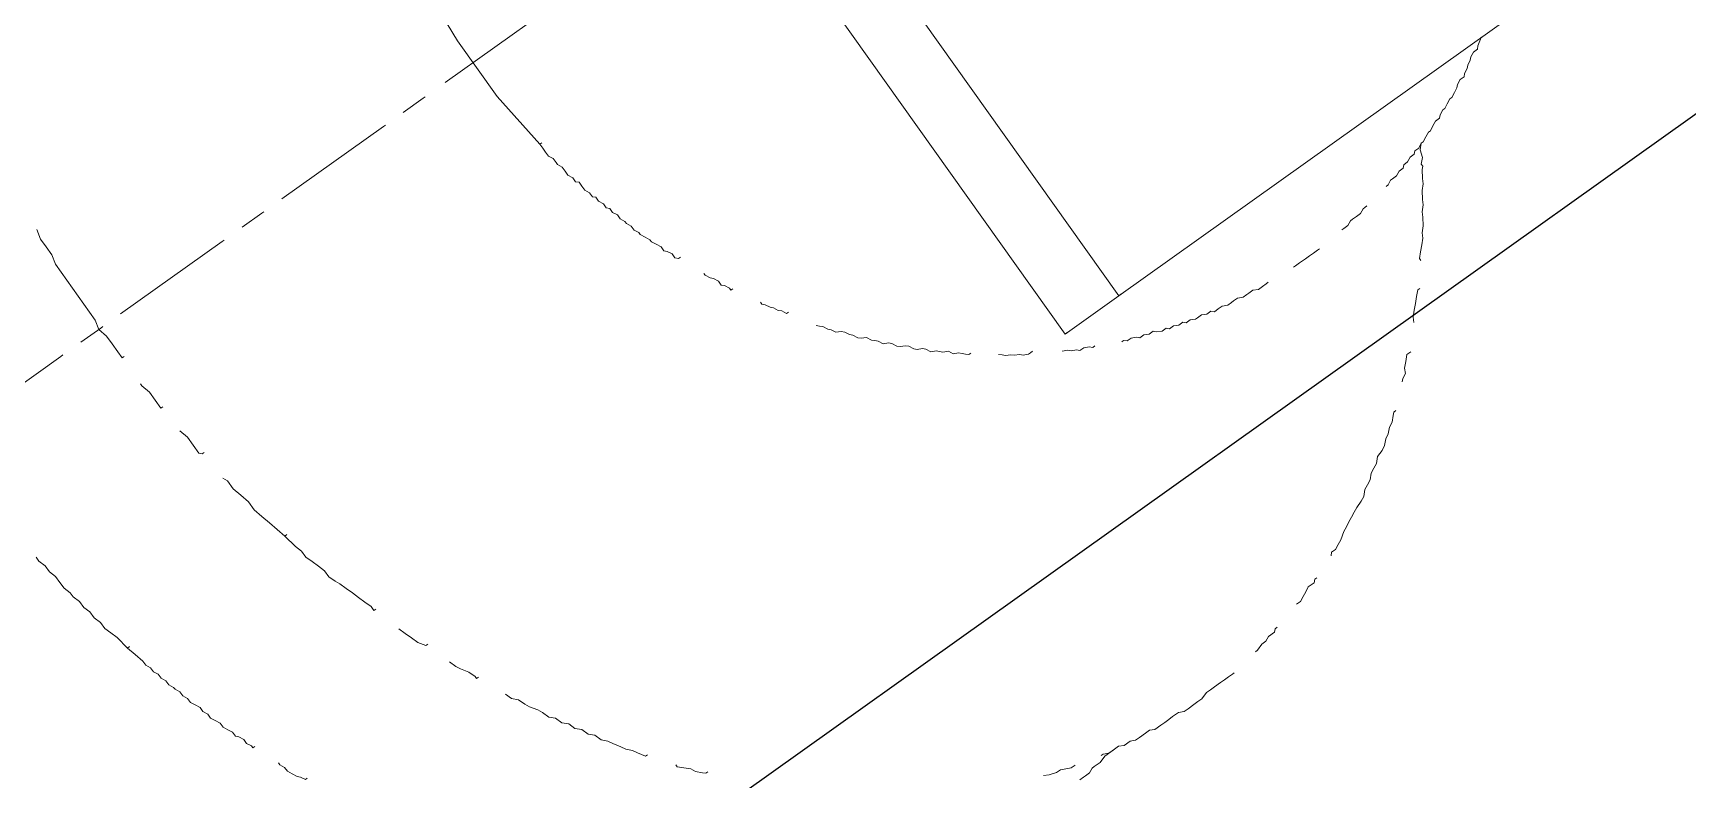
# Model space of a CAD drawing. Header units: feet. Extents: x 2321988 to 2329858, y 6722724 to 6730499.
# Drawn here: x 2326066.862 to 2326067.412, y 6726848.639 to 6726848.887 of the extents above; entities that cross this region are included whole.
import ezdxf

# ---------------------------------------------------------------- set-up
doc = ezdxf.new("R2010")
doc.units = ezdxf.units.FT
doc.header["$MEASUREMENT"] = 0
doc.layers.add('C-BESS-EQUIPMENT', color=255, linetype='Continuous')

# ---------------------------------------------------------------- blocks, each defined once
blk = doc.blocks.new('*U57')
blk.add_wipeout([(464, -67.5), (464, 67.5), (472, 67.5), (472, -67.5)]).dxf.layer = 'C-BESS-EQUIPMENT'
blk = doc.blocks.new('Midpoint Site Plan$0$A$C71e53a02')
at = {"lineweight": 9}
for points in [[(15.0069, 2.2462), (14.9971, 2.2462), (14.734, 2.2462), (14.734, -2.2559), (14.7438, -2.2559)], [(21.8184, 2.2462), (21.8087, 2.2462), (14.9971, 2.2462), (14.9971, -2.2559), (15.0069, -2.2559), (14.9971, -2.2559), (14.734, -2.2559)], [(11.6352, 0.4629), (11.6254, 0.4239), (11.6254, 0.3849), (11.6254, 0.3459), (11.6157, 0.307), (11.6157, 0.268), (11.6157, 0.229), (11.6157, 0.19), (11.6157, 0.151), (11.6157, 0.1121), (11.6157, 0.0731), (11.6157, 0.0341), (11.606, -0.0049), (11.6157, -0.0439), (11.6157, -0.0828), (11.6157, -0.1218), (11.6157, -0.151), (11.6254, -0.151)], [(13.4575, 0.3557), (13.438, 0.1023), (13.438, -0.1705), (13.4672, -0.4239), (13.4672, -0.4434), (13.4672, -0.4629), (13.4672, -0.4824), (13.4769, -0.5019), (13.4769, -0.5213), (13.4769, -0.5311), (13.4867, -0.5506), (13.4867, -0.5701), (13.4867, -0.5896), (13.4964, -0.609), (13.4964, -0.6285), (13.5062, -0.6383), (13.5062, -0.6578), (13.5062, -0.6773), (13.5159, -0.6967), (13.5159, -0.7162), (13.5257, -0.726), (13.5257, -0.7455), (13.5354, -0.765), (13.5354, -0.7844), (13.5452, -0.7942), (13.5452, -0.8137), (13.5549, -0.8332), (13.5549, -0.8527), (13.5646, -0.8722), (13.5646, -0.8819), (13.5744, -0.9014), (13.5744, -0.9209), (13.5841, -0.9404), (13.5841, -0.9501), (13.5939, -0.9696), (13.6036, -0.9891), (13.6036, -0.9988), (13.6134, -1.0183), (13.6231, -1.0378), (13.6231, -1.0573), (13.6329, -1.067), (13.6426, -1.0865), (13.6426, -1.106), (13.6523, -1.1158), (13.6621, -1.1158)], [(11.6157, -0.2777), (11.6157, -0.2875), (11.6254, -0.3264), (11.6254, -0.3654), (11.6254, -0.4044), (11.6352, -0.4044)], [(13.4672, -0.4239), (13.4769, -0.4239)], [(11.6352, -0.5213), (11.6449, -0.5603), (11.6449, -0.5993), (11.6449, -0.6383), (11.6547, -0.648), (11.6644, -0.648)], [(10.8751, -0.5993), (10.8751, -0.6188), (10.8848, -0.648), (10.8848, -0.6773), (10.8946, -0.7065), (10.8946, -0.7357), (10.8946, -0.765), (10.9043, -0.7942), (10.9043, -0.8137), (10.9141, -0.8429), (10.9141, -0.8722), (10.9238, -0.9014), (10.9238, -0.9306), (10.9336, -0.9599), (10.9336, -0.9891), (10.9433, -1.0183), (10.9531, -1.0476), (10.9628, -1.106), (10.9726, -1.145), (10.9823, -1.184), (10.9823, -1.2035), (10.992, -1.223), (10.992, -1.2425), (11.0018, -1.2619), (11.0018, -1.2814), (11.0115, -1.3009), (11.0115, -1.3204), (11.0213, -1.3399), (11.0213, -1.3496), (11.031, -1.3691), (11.031, -1.3886), (11.0408, -1.4081), (11.0408, -1.4276), (11.0505, -1.4471), (11.0603, -1.4666), (11.0603, -1.4861), (11.07, -1.5056), (11.07, -1.525), (11.0797, -1.5445), (11.0895, -1.564), (11.0895, -1.5835), (11.0992, -1.603), (11.109, -1.6225), (11.109, -1.642), (11.1187, -1.6517), (11.1285, -1.6712), (11.1285, -1.6907), (11.1382, -1.7102), (11.1382, -1.7199), (11.148, -1.7199)], [(11.6644, -0.7747), (11.6742, -0.7942), (11.6742, -0.8332), (11.6839, -0.8722), (11.6937, -0.9111), (11.6937, -0.9501), (11.7034, -0.9891), (11.7131, -1.0281), (11.7229, -1.067), (11.7326, -1.106), (11.7424, -1.1645), (11.7521, -1.1937), (11.7521, -1.223), (11.7619, -1.2522), (11.7716, -1.2814), (11.7814, -1.3107), (11.7814, -1.3399), (11.7911, -1.3691), (11.8009, -1.3886), (11.8106, -1.4179), (11.8203, -1.4471), (11.8301, -1.4763), (11.8398, -1.5056), (11.8496, -1.5348), (11.8496, -1.5543), (11.8593, -1.5543)], [(10.9628, -1.106), (10.9726, -1.106)], [(11.7326, -1.106), (11.7424, -1.106)], [(13.7011, -1.223), (13.7011, -1.2327), (13.7108, -1.2522), (13.7206, -1.2619), (13.7303, -1.2814), (13.7303, -1.3009), (13.74, -1.3107), (13.7498, -1.3302), (13.7498, -1.3399), (13.7595, -1.3399)], [(13.818, -1.4471), (13.818, -1.4568), (13.8278, -1.4666), (13.8375, -1.4861), (13.8472, -1.4958), (13.857, -1.5153), (13.8667, -1.525), (13.8765, -1.5445), (13.8862, -1.5445)], [(13.8765, -1.5445), (13.8765, -1.5445)], [(11.8886, -1.6712), (11.8886, -1.6712)], [(11.8886, -1.6712), (11.8983, -1.7005), (11.908, -1.7297), (11.9178, -1.7589), (11.9373, -1.7882), (11.947, -1.7882)], [(13.9447, -1.6517), (13.9544, -1.6615), (13.9642, -1.6712), (13.9739, -1.6907), (13.9837, -1.7005), (13.9934, -1.7199), (14.0129, -1.7297), (14.0226, -1.7394), (14.0324, -1.7589), (14.0421, -1.7687), (14.0519, -1.7882), (14.0616, -1.7979), (14.0811, -1.8076), (14.0909, -1.8271), (14.1006, -1.8369), (14.1103, -1.8466), (14.1201, -1.8661), (14.1396, -1.8759), (14.1493, -1.8856), (14.1591, -1.9051), (14.1688, -1.9148), (14.1883, -1.9246), (14.1981, -1.9343), (14.2078, -1.9538), (14.2175, -1.9636), (14.237, -1.9733), (14.2468, -1.983), (14.2565, -2.0025), (14.276, -2.0123), (14.2858, -2.022), (14.2955, -2.0318), (14.315, -2.0415), (14.3247, -2.061), (14.3442, -2.0708), (14.354, -2.0805), (14.3637, -2.0902), (14.3735, -2.1), (14.3832, -2.1)], [(11.1869, -1.8271), (11.1869, -1.8369), (11.1967, -1.8564), (11.1967, -1.8759), (11.2064, -1.8953), (11.2162, -1.9148), (11.2259, -1.9246), (11.2357, -1.9441), (11.2454, -1.9441)], [(11.9763, -1.8953), (11.986, -1.9246), (11.9957, -1.9441), (12.0152, -1.9733), (12.025, -2.0025), (12.025, -2.0123), (12.0347, -2.0123)], [(12.0834, -2.1292), (12.0834, -2.1292)], [(12.0834, -2.1292), (12.0932, -2.1585), (12.1127, -2.1779), (12.1224, -2.2072), (12.1322, -2.2267), (12.1517, -2.2559), (12.1614, -2.2754), (12.1712, -2.3046), (12.1906, -2.3241), (12.2004, -2.3533), (12.2199, -2.3728), (12.2296, -2.4021), (12.2491, -2.4216), (12.2589, -2.4508), (12.2783, -2.4703), (12.2881, -2.4995), (12.3076, -2.519), (12.3173, -2.5385), (12.3368, -2.5677), (12.3466, -2.5872), (12.366, -2.6067), (12.3758, -2.6262), (12.3953, -2.6554), (12.405, -2.6554)], [(14.4709, -2.1682), (14.4806, -2.1779), (14.4904, -2.1877), (14.5099, -2.1974), (14.5196, -2.2072), (14.5391, -2.2169), (14.5489, -2.2267), (14.5684, -2.2364), (14.5781, -2.2364), (14.5878, -2.2364)], [(14.6853, -2.3046), (14.6853, -2.3046)], [(14.6853, -2.3046), (14.7048, -2.3144), (14.7145, -2.3241), (14.734, -2.3339), (14.7438, -2.3436), (14.7632, -2.3436), (14.7827, -2.3533), (14.7925, -2.3631), (14.8022, -2.3631)], [(14.9971, -2.2559), (21.8087, -2.2559), (21.8184, -2.2559)], [(16.1178, -2.519), (16.1275, -2.519), (16.147, -2.5093), (16.1567, -2.5093), (16.1762, -2.5093), (16.1957, -2.4995), (16.2152, -2.4995), (16.225, -2.4898), (16.2444, -2.4898), (16.2639, -2.48), (16.2834, -2.48), (16.2932, -2.4703), (16.3127, -2.4703), (16.3321, -2.4605), (16.3419, -2.4605), (16.3614, -2.4508), (16.3809, -2.4411), (16.3906, -2.4411), (16.4101, -2.4313), (16.4296, -2.4216), (16.4491, -2.4216), (16.4588, -2.4118), (16.4783, -2.4021), (16.4881, -2.4021), (16.5075, -2.3923), (16.527, -2.3826), (16.5368, -2.3826), (16.5563, -2.3728), (16.5758, -2.3631), (16.5855, -2.3533), (16.605, -2.3436), (16.6245, -2.3436), (16.6342, -2.3339), (16.6537, -2.3241), (16.6635, -2.3144), (16.683, -2.3046), (16.6927, -2.2949), (16.7122, -2.2851), (16.7317, -2.2851), (16.7414, -2.2754), (16.7707, -2.2559), (16.7804, -2.2559)], [(14.8997, -2.4118), (14.9094, -2.4118), (14.9192, -2.4216), (14.9386, -2.4216), (14.9581, -2.4313), (14.9679, -2.4411), (14.9874, -2.4411), (15.0069, -2.4508), (15.0264, -2.4508), (15.0361, -2.4605), (15.0556, -2.4703), (15.0751, -2.4703), (15.0848, -2.48), (15.1043, -2.48), (15.1238, -2.4898), (15.1433, -2.4898), (15.153, -2.4995), (15.1725, -2.4995), (15.192, -2.5093), (15.2018, -2.5093), (15.2212, -2.5093), (15.2407, -2.519), (15.2602, -2.519), (15.27, -2.5288), (15.2895, -2.5288), (15.3089, -2.5288), (15.3284, -2.5385), (15.3479, -2.5385), (15.3577, -2.5385), (15.3772, -2.5385), (15.3967, -2.5482), (15.4161, -2.5482), (15.4259, -2.5482), (15.4454, -2.5482), (15.4649, -2.558), (15.4844, -2.558), (15.5038, -2.558), (15.5136, -2.558)], [(16.0593, -2.8406), (16.0593, -2.8308), (16.0788, -2.8114), (16.0983, -2.7919), (16.1178, -2.7724), (16.1275, -2.7529), (16.147, -2.7334), (16.1665, -2.7042), (16.1762, -2.6847), (16.1957, -2.6652), (16.2055, -2.6457), (16.225, -2.6165), (16.2444, -2.597), (16.2542, -2.5775), (16.2737, -2.5482), (16.2834, -2.5385), (16.2834, -2.5288), (16.2932, -2.519), (16.3029, -2.5093), (16.3127, -2.48), (16.3321, -2.4605), (16.3419, -2.4605)], [(15.5038, -2.558), (15.5038, -2.558)], [(15.6305, -2.5677), (15.6403, -2.5677), (15.6598, -2.5677), (15.6792, -2.5677), (15.689, -2.5677), (15.7085, -2.5677), (15.728, -2.5677), (15.7475, -2.5677), (15.7572, -2.5677)], [(15.7475, -2.5677), (15.7475, -2.5677)], [(15.8741, -2.558), (15.8839, -2.558), (15.9034, -2.558), (15.9229, -2.5482), (15.9326, -2.5482), (15.9521, -2.5482), (15.9716, -2.5482), (15.9911, -2.5385), (16.0008, -2.5385), (16.0106, -2.5385)], [(12.3953, -2.6554), (12.3953, -2.6554)], [(12.4732, -2.7529), (12.4732, -2.7626), (12.4927, -2.7821), (12.5122, -2.8016), (12.522, -2.8211), (12.5414, -2.8406), (12.5512, -2.8503), (12.5609, -2.8503)], [(15.8936, -3.0257), (15.9034, -3.0062), (15.9229, -2.9868), (15.9424, -2.9673), (15.9618, -2.9478), (15.9813, -2.9283), (15.9911, -2.9283)], [(15.7182, -3.1914), (15.728, -3.1816), (15.7475, -3.1719), (15.7572, -3.1524), (15.7767, -3.1329), (15.7962, -3.1134), (15.8059, -3.1134), (15.8157, -3.1134)], [(15.0848, -3.5909), (15.0946, -3.5812), (15.1141, -3.5812), (15.1335, -3.5714), (15.153, -3.5617), (15.1823, -3.5422), (15.2018, -3.5325), (15.2212, -3.5227), (15.2407, -3.513), (15.2602, -3.5032), (15.2797, -3.4935), (15.3089, -3.4837), (15.3284, -3.474), (15.3479, -3.4545), (15.3674, -3.4448), (15.3869, -3.435), (15.4064, -3.4155), (15.4259, -3.4058), (15.4454, -3.396), (15.4649, -3.3765), (15.4941, -3.3668), (15.5136, -3.3571), (15.5331, -3.3376), (15.5526, -3.3278), (15.5721, -3.3083), (15.5915, -3.2986), (15.611, -3.2791), (15.6208, -3.2694), (15.6305, -3.2694)], [(13.6426, -3.6397), (13.6426, -3.6397)], [(13.6426, -3.6397), (13.6621, -3.6494), (13.6913, -3.6591), (13.7108, -3.6591), (13.7303, -3.6689), (13.7498, -3.6786), (13.7595, -3.6786), (13.7693, -3.6786)], [(14.8607, -3.6689), (14.8802, -3.6689), (14.8997, -3.6591), (14.9192, -3.6494), (14.9386, -3.6397), (14.9679, -3.6397), (14.9776, -3.6299), (14.9874, -3.6299)], [(13.7498, -3.7371), (13.7693, -3.7371), (13.779, -3.7371), (13.7985, -3.7371), (13.818, -3.7274), (13.8278, -3.7274), (13.8472, -3.7274), (13.857, -3.7274), (13.8862, -3.7176), (13.9155, -3.7176), (13.9252, -3.7176)], [(13.8765, -3.7079), (13.8862, -3.7079), (13.9057, -3.7176), (13.9349, -3.7176), (13.9544, -3.7176), (13.9739, -3.7274), (14.0032, -3.7274), (14.0226, -3.7371), (14.0421, -3.7371), (14.0714, -3.7371), (14.0909, -3.7371), (14.1103, -3.7468), (14.1396, -3.7468), (14.1591, -3.7468), (14.1786, -3.7468), (14.1981, -3.7468), (14.2273, -3.7468), (14.2468, -3.7566), (14.2663, -3.7566), (14.2955, -3.7566), (14.315, -3.7566), (14.3345, -3.7566), (14.3637, -3.7468), (14.3832, -3.7468), (14.4027, -3.7468), (14.4319, -3.7468), (14.4514, -3.7468), (14.4709, -3.7468), (14.4904, -3.7468), (14.5001, -3.7468)], [(14.6171, -3.7274), (14.6268, -3.7274), (14.6561, -3.7176), (14.6755, -3.7176), (14.695, -3.7079), (14.7243, -3.7079), (14.734, -3.6981), (14.7438, -3.6981)]]:
    blk.add_lwpolyline(points, dxfattribs=at)
at = {"lineweight": 5}
for points in [[(10.9238, -0.0049), (11.4208, -0.0049), (11.4306, -0.0049)], [(11.5183, -0.0049), (11.6157, -0.0049), (11.6254, -0.0049)], [(11.7131, -0.0049), (12.2101, -0.0049), (12.2199, -0.0049)], [(12.3076, -0.0049), (12.405, -0.0049), (12.4148, -0.0049)], [(12.5025, -0.0049), (12.9995, -0.0049), (13.0092, -0.0049)], [(13.0969, -0.0049), (13.1943, -0.0049), (13.2041, -0.0049)], [(13.3015, -0.0049), (13.7888, -0.0049), (13.7985, -0.0049)]]:
    blk.add_lwpolyline(points, dxfattribs=at)

msp = doc.modelspace()

# ---------------------------------------------------------------- block references
at = {"layer": 'C-BESS-EQUIPMENT', "xscale": 0.08333333333333331, "yscale": 0.08333333333333331, "zscale": 0.08333333333333331, "rotation": 305.4689808292026}
msp.add_blockref('*U57', (2326041.45315, 6726882.2405), dxfattribs=at)

# ---------------------------------------------------------------- next in the draw order: wipeouts: each hides what was drawn before it
msp.add_wipeout([(2326064.17456, 6726849.7753), (2326064.71751, 6726850.16214), (2326071.53559, 6726840.59259), (2326070.99264, 6726840.20575)]).dxf.layer = 'C-BESS-EQUIPMENT'

# ---------------------------------------------------------------- next in the draw order: linework, layer by layer
at = {"layer": 'C-BESS-EQUIPMENT'}
msp.add_lwpolyline([(2326063.32233, 6726845.94499), (2326068.61612, 6726849.7167), (2326072.38783, 6726844.4229), (2326067.09403, 6726840.6512)], close=True, dxfattribs=at)

# ---------------------------------------------------------------- next in the draw order: block references
at = {"layer": 'C-BESS-EQUIPMENT', "xscale": 0.08333333333333331, "yscale": 0.08333333333333331, "zscale": 0.08333333333333331, "rotation": 35.46898082920265}
msp.add_blockref('Midpoint Site Plan$0$A$C71e53a02', (2326066.09564, 6726848.22787), dxfattribs=at)

# ---------------------------------------------------------------- next in the draw order: wipeouts: each hides what was drawn before it
msp.add_wipeout([(2326044.1544, 6726887.54167), (2326077.85795, 6726840.23687), (2326077.40832, 6726839.91652), (2326043.70467, 6726887.22144)]).dxf.layer = 'C-BESS-EQUIPMENT'

# ---------------------------------------------------------------- next in the draw order: wipeouts: each hides what was drawn before it
msp.add_wipeout([(2326040.08225, 6726884.64036), (2326073.7858, 6726837.33556), (2326073.33617, 6726837.01521), (2326039.63253, 6726884.32013)]).dxf.layer = 'C-BESS-EQUIPMENT'

# ---------------------------------------------------------------- next in the draw order: wipeouts: each hides what was drawn before it
msp.add_wipeout([(2326036.0101, 6726881.73905), (2326069.71366, 6726834.43425), (2326069.26402, 6726834.1139), (2326035.56038, 6726881.41882)]).dxf.layer = 'C-BESS-EQUIPMENT'

doc.saveas('drawing.dxf')
